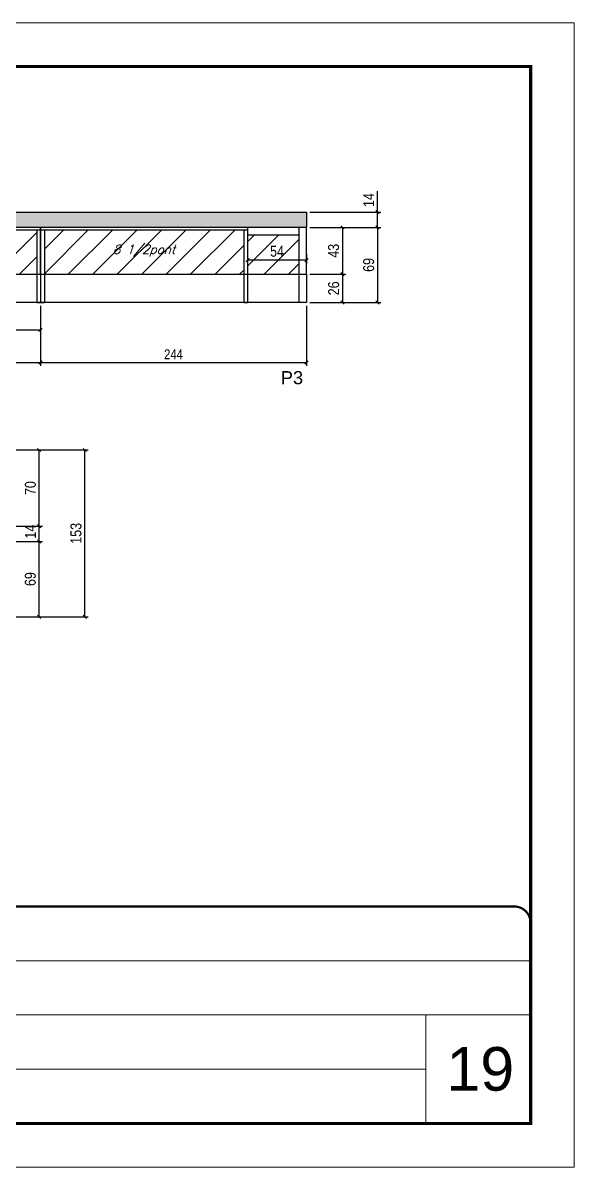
# Model space of a CAD drawing. Extents: x 3330 to 22105, y 1197 to 30204.
# Drawn here: x 17009 to 17515, y 24169 to 25219 of the extents above; entities that cross this region are included whole.
import ezdxf

# ---------------------------------------------------------------- set-up
doc = ezdxf.new("R2010")
doc.units = 0
doc.linetypes.add('CONTINUO', pattern=[0])
doc.linetypes.add('DASHED', pattern=[0.75, 0.5, -0.25])
for name, color, linetype in [('5', 5, 'Continuous'), ('COTA', 241, 'Continuous'), ('Painéis', 200, 'Continuous'), ('SARR_2.2x7', 40, 'Continuous'), ('SARR_3.5x7', 81, 'Continuous'), ('texto', 7, 'Continuous')]:
    doc.layers.add(name, color=color, linetype=linetype)
for name, color, linetype, lineweight in [('CARIMBO', 255, 'Continuous', 9), ('Folhas', 255, 'Continuous', 9), ('Hachura', 251, 'Continuous', 9), ('SARRAFO DE PRESSAO', 251, 'DASHED', 9)]:
    doc.layers.add(name, color=color, linetype=linetype, lineweight=lineweight)
doc.styles.add('ARIAL', font='arial.ttf')
doc.styles.add('COTA TECNICA', font='techl___.ttf', dxfattribs={"height": 10})
doc.styles.add('COTA TECNICA-50', font='techl___.ttf', dxfattribs={"height": 9})
doc.styles.add('Romans', font='romans.shx')
doc.styles.get("Standard").update_dxf_attribs({"font": 'arial.ttf'})
doc.dimstyles.new('COTA PAINEL-50', dxfattribs={"dimtxt": 9, "dimasz": 3, "dimexe": 3, "dimexo": 3, "dimgap": 3, "dimtad": 1, "dimdec": 1, "dimzin": 12, "dimdsep": 46, "dimtxsty": 'COTA TECNICA-50', "dimblk1": 'OBLIQUE', "dimblk2": 'OBLIQUE', "dimsah": 1, "dimcen": 0.9, "dimclrd": 4, "dimclre": 4, "dimclrt": 240, "dimadec": 1, "dimazin": 3, "dimtfac": 1, "dimtdec": 1, "dimtmove": 0, "dimatfit": 3, "dimfxl": 1, "dimtolj": 1, "dimtzin": 12, "dimarcsym": 0})
doc.dimstyles.new('PAINEL', dxfattribs={"dimtxt": 10, "dimasz": 3, "dimexe": 3, "dimexo": 3, "dimgap": 3, "dimtad": 1, "dimdec": 1, "dimzin": 12, "dimdsep": 46, "dimtxsty": 'COTA TECNICA', "dimblk1": 'OBLIQUE', "dimblk2": 'OBLIQUE', "dimsah": 1, "dimcen": 0.9, "dimclrd": 4, "dimclre": 4, "dimclrt": 240, "dimadec": 1, "dimazin": 3, "dimtfac": 1, "dimtdec": 1, "dimtmove": 0, "dimatfit": 3, "dimfxl": 1, "dimtolj": 1, "dimtzin": 12, "dimarcsym": 0})

# ---------------------------------------------------------------- blocks, each defined once
blk = doc.blocks.new('9999999999')
at = {"color": 30, "linetype": 'CONTINUO'}
for p, q in [((98564.6, 34379.6), (99584, 34379.6)), ((98564.6, 34329.8), (99488, 34329.8)), ((99584, 34329.8), (99488, 34329.8)), ((99488, 34329.8), (99488, 34230.2)), ((98564.6, 34280), (99488, 34280))]:
    blk.add_line(p, q, dxfattribs=at)
at = {"color": 30, "linetype": 'CONTINUO', "const_width": 2}
blk.add_lwpolyline([(99584, 34230.2), (99584, 34414.4, 0.414214), (99569, 34429.4), (98229, 34429.4, 0.414214), (98214, 34414.4), (98214, 34245.2, 0.414214), (98229, 34230.2), (99584, 34230.2)], format="xyb", dxfattribs=at)
at = {"layer": 'Folhas'}
blk.add_lwpolyline([(98139, 34190.2), (99624, 34190.2), (99624, 35240.2), (98139, 35240.2)], close=True, dxfattribs=at)
at = {"layer": 'Folhas', "color": 30, "const_width": 3}
blk.add_lwpolyline([(98214, 34230.2), (99584, 34230.2), (99584, 35200.2), (98214, 35200.2)], close=True, dxfattribs=at)
blk = doc.blocks.new('_Oblique')
at = {"color": 0, "linetype": 'ByBlock', "lineweight": -2}
blk.add_line((-0.5, -0.5), (0.5, 0.5), dxfattribs=at)
blk = doc.blocks.new('*D1888')
at = {"layer": 'COTA', "color": 4, "linetype": 'ByBlock', "lineweight": -2, "transparency": 16777216}
for p, q in [((17025, 24959.2), (17025, 24904.1)), ((17269, 24959.2), (17269, 24904.1)), ((17025, 24907.1), (17269, 24907.1))]:
    blk.add_line(p, q, dxfattribs=at)
at = {"layer": 'Defpoints', "color": 0, "linetype": 'ByBlock', "transparency": 16777216}
for p in [(17025, 24962.2), (17269, 24962.2), (17269, 24907.1)]:
    blk.add_point(p, dxfattribs=at)
at = {"layer": 'COTA', "color": 4, "linetype": 'ByBlock', "lineweight": -2, "transparency": 16777216, "xscale": 3, "yscale": 3, "zscale": 3, "rotation": 180}
blk.add_blockref('_Oblique', (17025, 24907.1), dxfattribs=at)
at = {"layer": 'COTA', "color": 4, "linetype": 'ByBlock', "lineweight": -2, "transparency": 16777216, "xscale": 3, "yscale": 3, "zscale": 3}
blk.add_blockref('_Oblique', (17269, 24907.1), dxfattribs=at)
at = {"layer": 'COTA', "color": 240, "linetype": 'ByBlock', "transparency": 16777216, "insert": (17147, 24914.7), "char_height": 9, "attachment_point": 5, "style": 'COTA TECNICA-50'}
blk.add_mtext('\\A1;244', dxfattribs=at)
blk = doc.blocks.new('*D1889')
at = {"layer": 'COTA', "color": 4, "linetype": 'ByBlock', "lineweight": -2, "transparency": 16777216}
for p, q in [((16761.5, 24959.2), (16761.5, 24904.1)), ((17025, 24959.2), (17025, 24904.1)), ((16761.5, 24907.1), (17025, 24907.1))]:
    blk.add_line(p, q, dxfattribs=at)
at = {"layer": 'Defpoints', "color": 0, "linetype": 'ByBlock', "transparency": 16777216}
for p in [(16761.5, 24962.2), (17025, 24962.2), (17025, 24907.1)]:
    blk.add_point(p, dxfattribs=at)
at = {"layer": 'COTA', "color": 4, "linetype": 'ByBlock', "lineweight": -2, "transparency": 16777216, "xscale": 3, "yscale": 3, "zscale": 3, "rotation": 180}
blk.add_blockref('_Oblique', (16761.5, 24907.1), dxfattribs=at)
at = {"layer": 'COTA', "color": 4, "linetype": 'ByBlock', "lineweight": -2, "transparency": 16777216, "xscale": 3, "yscale": 3, "zscale": 3}
blk.add_blockref('_Oblique', (17025, 24907.1), dxfattribs=at)
at = {"layer": 'COTA', "color": 240, "linetype": 'ByBlock', "transparency": 16777216, "insert": (16893.3, 24915.4), "char_height": 10, "attachment_point": 5, "style": 'COTA TECNICA'}
blk.add_mtext('\\A1;263.5', dxfattribs=at)
blk = doc.blocks.new('*D1890')
at = {"layer": 'COTA', "color": 4, "lineweight": -2, "transparency": 16777216}
for p, q in [((17215, 25006.7), (17215, 24998)), ((17269, 25001), (17215, 25001)), ((17269, 25006.7), (17269, 24998))]:
    blk.add_line(p, q, dxfattribs=at)
at = {"layer": 'Defpoints', "color": 0, "transparency": 16777216}
for p in [(17215, 25009.7), (17215, 25001), (17269, 25009.7)]:
    blk.add_point(p, dxfattribs=at)
at = {"layer": 'COTA', "color": 4, "lineweight": -2, "transparency": 16777216, "xscale": 3, "yscale": 3, "zscale": 3, "rotation": 180}
blk.add_blockref('_Oblique', (17215, 25001), dxfattribs=at)
at = {"layer": 'COTA', "color": 4, "lineweight": -2, "transparency": 16777216, "xscale": 3, "yscale": 3, "zscale": 3}
blk.add_blockref('_Oblique', (17269, 25001), dxfattribs=at)
at = {"layer": 'COTA', "color": 240, "transparency": 16777216, "insert": (17242, 25009.2), "char_height": 10, "attachment_point": 5, "style": 'COTA TECNICA'}
blk.add_mtext('\\A1;54', dxfattribs=at)
blk = doc.blocks.new('*D1894')
at = {"layer": 'COTA', "color": 4, "linetype": 'ByBlock', "lineweight": -2, "transparency": 16777216}
for p, q in [((17272, 25031.2), (17305.1, 25031.2)), ((17302.1, 25031.2), (17302.1, 24988.2)), ((17272, 24988.2), (17305.1, 24988.2))]:
    blk.add_line(p, q, dxfattribs=at)
at = {"layer": 'Defpoints', "color": 0, "linetype": 'ByBlock', "transparency": 16777216}
for p in [(17269, 25031.2), (17269, 24988.2), (17302.1, 24988.2)]:
    blk.add_point(p, dxfattribs=at)
at = {"layer": 'COTA', "color": 4, "linetype": 'ByBlock', "lineweight": -2, "transparency": 16777216, "xscale": 3, "yscale": 3, "zscale": 3}
for p, rotation in [((17302.1, 25031.2), 90), ((17302.1, 24988.2), 270)]:
    blk.add_blockref('_Oblique', p, dxfattribs=dict(at, rotation=rotation))
at = {"layer": 'COTA', "color": 240, "linetype": 'ByBlock', "transparency": 16777216, "insert": (17293.9, 25009.7), "char_height": 10, "attachment_point": 5, "rotation": 90, "style": 'COTA TECNICA'}
blk.add_mtext('\\A1;43', dxfattribs=at)
blk = doc.blocks.new('*D1899')
at = {"layer": 'COTA', "color": 4, "lineweight": -2, "transparency": 16777216}
for p, q in [((16903, 24959.2), (16903, 24934)), ((17025, 24959.2), (17025, 24934)), ((16903, 24937), (17025, 24937))]:
    blk.add_line(p, q, dxfattribs=at)
at = {"layer": 'Defpoints', "color": 0, "transparency": 16777216}
for p in [(16903, 24962.2), (17025, 24962.2), (17025, 24937)]:
    blk.add_point(p, dxfattribs=at)
at = {"layer": 'COTA', "color": 4, "lineweight": -2, "transparency": 16777216, "xscale": 3, "yscale": 3, "zscale": 3, "rotation": 180}
blk.add_blockref('_Oblique', (16903, 24937), dxfattribs=at)
at = {"layer": 'COTA', "color": 4, "lineweight": -2, "transparency": 16777216, "xscale": 3, "yscale": 3, "zscale": 3}
blk.add_blockref('_Oblique', (17025, 24937), dxfattribs=at)
at = {"layer": 'COTA', "color": 240, "transparency": 16777216, "insert": (16964, 24945.1), "char_height": 10, "attachment_point": 5, "style": 'COTA TECNICA'}
blk.add_mtext('\\A1;122', dxfattribs=at)
blk = doc.blocks.new('*D1906')
at = {"layer": 'COTA', "color": 4, "linetype": 'ByBlock', "lineweight": -2, "transparency": 16777216}
for p, q in [((16964, 24756.9), (17026.9, 24756.9)), ((17023.9, 24742.9), (17023.9, 24756.9)), ((16964, 24742.9), (17026.9, 24742.9))]:
    blk.add_line(p, q, dxfattribs=at)
at = {"layer": 'Defpoints', "color": 0, "linetype": 'ByBlock', "transparency": 16777216}
for p in [(16961, 24756.9), (17023.9, 24756.9), (16961, 24742.9)]:
    blk.add_point(p, dxfattribs=at)
at = {"layer": 'COTA', "color": 4, "linetype": 'ByBlock', "lineweight": -2, "transparency": 16777216, "xscale": 3, "yscale": 3, "zscale": 3}
for p, rotation in [((17023.9, 24756.9), 90), ((17023.9, 24742.9), 270)]:
    blk.add_blockref('_Oblique', p, dxfattribs=dict(at, rotation=rotation))
at = {"layer": 'COTA', "color": 240, "linetype": 'ByBlock', "transparency": 16777216, "insert": (17015.8, 24751.9), "char_height": 10, "attachment_point": 5, "rotation": 90, "style": 'COTA TECNICA'}
blk.add_mtext('\\A1;14', dxfattribs=at)
blk = doc.blocks.new('*D1924')
at = {"layer": 'COTA', "color": 4, "lineweight": -2, "transparency": 16777216}
for p, q in [((16964, 24826.9), (17026.9, 24826.9)), ((17023.9, 24756.9), (17023.9, 24826.9)), ((16964, 24756.9), (17026.9, 24756.9))]:
    blk.add_line(p, q, dxfattribs=at)
at = {"layer": 'Defpoints', "color": 0, "transparency": 16777216}
for p in [(16961, 24826.9), (17023.9, 24826.9), (16961, 24756.9)]:
    blk.add_point(p, dxfattribs=at)
at = {"layer": 'COTA', "color": 4, "lineweight": -2, "transparency": 16777216, "xscale": 3, "yscale": 3, "zscale": 3}
for p, rotation in [((17023.9, 24826.9), 90), ((17023.9, 24756.9), 270)]:
    blk.add_blockref('_Oblique', p, dxfattribs=dict(at, rotation=rotation))
at = {"layer": 'COTA', "color": 240, "transparency": 16777216, "insert": (17015.8, 24791.9), "char_height": 10, "attachment_point": 5, "rotation": 90, "style": 'COTA TECNICA'}
blk.add_mtext('\\A1;70', dxfattribs=at)
blk = doc.blocks.new('*D1908')
at = {"layer": 'COTA', "color": 4, "lineweight": -2, "transparency": 16777216}
for p, q in [((16964, 24826.9), (17068.8, 24826.9)), ((17065.8, 24673.9), (17065.8, 24826.9)), ((16931, 24673.9), (17068.8, 24673.9))]:
    blk.add_line(p, q, dxfattribs=at)
at = {"layer": 'Defpoints', "color": 0, "transparency": 16777216}
for p in [(16961, 24826.9), (17065.8, 24826.9), (16928, 24673.9)]:
    blk.add_point(p, dxfattribs=at)
at = {"layer": 'COTA', "color": 4, "lineweight": -2, "transparency": 16777216, "xscale": 3, "yscale": 3, "zscale": 3}
for p, rotation in [((17065.8, 24826.9), 90), ((17065.8, 24673.9), 270)]:
    blk.add_blockref('_Oblique', p, dxfattribs=dict(at, rotation=rotation))
at = {"layer": 'COTA', "color": 240, "transparency": 16777216, "insert": (17057.6, 24750.4), "char_height": 10, "attachment_point": 5, "rotation": 90, "style": 'COTA TECNICA'}
blk.add_mtext('\\A1;153', dxfattribs=at)
blk = doc.blocks.new('*D1917')
at = {"layer": 'COTA', "color": 4, "lineweight": -2, "transparency": 16777216}
for p, q in [((17272, 24988.2), (17305.1, 24988.2)), ((17302.1, 24988.2), (17302.1, 24962.2)), ((17272, 24962.2), (17305.1, 24962.2))]:
    blk.add_line(p, q, dxfattribs=at)
at = {"layer": 'Defpoints', "color": 0, "transparency": 16777216}
for p in [(17269, 24988.2), (17269, 24962.2), (17302.1, 24962.2)]:
    blk.add_point(p, dxfattribs=at)
at = {"layer": 'COTA', "color": 4, "lineweight": -2, "transparency": 16777216, "xscale": 3, "yscale": 3, "zscale": 3}
for p, rotation in [((17302.1, 24988.2), 90), ((17302.1, 24962.2), 270)]:
    blk.add_blockref('_Oblique', p, dxfattribs=dict(at, rotation=rotation))
at = {"layer": 'COTA', "color": 240, "transparency": 16777216, "insert": (17294, 24975.2), "char_height": 10, "attachment_point": 5, "rotation": 90, "style": 'COTA TECNICA'}
blk.add_mtext('\\A1;26', dxfattribs=at)
blk = doc.blocks.new('*D1918')
at = {"layer": 'COTA', "color": 4, "lineweight": -2, "transparency": 16777216}
for p, q in [((17272, 25031.2), (17337.2, 25031.2)), ((17334.2, 25031.2), (17334.2, 24962.2)), ((17272, 24962.2), (17337.2, 24962.2))]:
    blk.add_line(p, q, dxfattribs=at)
at = {"layer": 'Defpoints', "color": 0, "transparency": 16777216}
for p in [(17269, 25031.2), (17269, 24962.2), (17334.2, 24962.2)]:
    blk.add_point(p, dxfattribs=at)
at = {"layer": 'COTA', "color": 4, "lineweight": -2, "transparency": 16777216, "xscale": 3, "yscale": 3, "zscale": 3}
for p, rotation in [((17334.2, 25031.2), 90), ((17334.2, 24962.2), 270)]:
    blk.add_blockref('_Oblique', p, dxfattribs=dict(at, rotation=rotation))
at = {"layer": 'COTA', "color": 240, "transparency": 16777216, "insert": (17326.1, 24996.7), "char_height": 10, "attachment_point": 5, "rotation": 90, "style": 'COTA TECNICA'}
blk.add_mtext('\\A1;69', dxfattribs=at)
blk = doc.blocks.new('*D1881')
at = {"layer": 'COTA', "color": 4, "lineweight": -2, "transparency": 16777216}
for p, q in [((16964, 24742.9), (17026.9, 24742.9)), ((17023.9, 24673.9), (17023.9, 24742.9)), ((16931, 24673.9), (17026.9, 24673.9))]:
    blk.add_line(p, q, dxfattribs=at)
at = {"layer": 'Defpoints', "color": 0, "transparency": 16777216}
for p in [(16961, 24742.9), (17023.9, 24742.9), (16928, 24673.9)]:
    blk.add_point(p, dxfattribs=at)
at = {"layer": 'COTA', "color": 4, "lineweight": -2, "transparency": 16777216, "xscale": 3, "yscale": 3, "zscale": 3}
for p, rotation in [((17023.9, 24742.9), 90), ((17023.9, 24673.9), 270)]:
    blk.add_blockref('_Oblique', p, dxfattribs=dict(at, rotation=rotation))
at = {"layer": 'COTA', "color": 240, "transparency": 16777216, "insert": (17015.7, 24708.4), "char_height": 10, "attachment_point": 5, "rotation": 90, "style": 'COTA TECNICA'}
blk.add_mtext('\\A1;69', dxfattribs=at)
blk = doc.blocks.new('*D1914')
at = {"layer": 'COTA', "color": 4, "lineweight": -2, "transparency": 16777216}
for p, q in [((17334.2, 25045.2), (17334.2, 25064.3)), ((17272, 25045.2), (17337.2, 25045.2)), ((17334.2, 25031.2), (17334.2, 25045.2)), ((17272, 25031.2), (17337.2, 25031.2))]:
    blk.add_line(p, q, dxfattribs=at)
at = {"layer": 'Defpoints', "color": 0, "transparency": 16777216}
for p in [(17269, 25045.2), (17334.2, 25045.2), (17269, 25031.2)]:
    blk.add_point(p, dxfattribs=at)
at = {"layer": 'COTA', "color": 4, "lineweight": -2, "transparency": 16777216, "xscale": 3, "yscale": 3, "zscale": 3}
for p, rotation in [((17334.2, 25045.2), 90), ((17334.2, 25031.2), 270)]:
    blk.add_blockref('_Oblique', p, dxfattribs=dict(at, rotation=rotation))
at = {"layer": 'COTA', "color": 240, "transparency": 16777216, "insert": (17326.1, 25056.2), "char_height": 10, "attachment_point": 5, "rotation": 90, "style": 'COTA TECNICA'}
blk.add_mtext('\\A1;14', dxfattribs=at)

msp = doc.modelspace()

# ---------------------------------------------------------------- hatches: boundary and pattern name
at = {"layer": 'COTA'}
h = msp.add_hatch(dxfattribs=at)
h.set_pattern_fill('AR-CONC', color=256, scale=0.03)
h.paths.add_polyline_path([(16761.54, 25031.18), (17025.04, 25031.18), (17269.04, 25031.18), (17269.04, 25045.18), (16775.04, 25045.18), (16473.04, 25045.18), (16229.04, 25045.18), (16229.04, 25031.18), (16473.04, 25031.18), (16736.54, 25031.18), (16736.54, 24962.18), (16761.54, 24962.18)])
at = {"layer": 'Hachura', "linetype": 'ByBlock'}
h = msp.add_hatch(dxfattribs=at)
h.set_pattern_fill('ANSI31', color=256, scale=5)
h.set_pattern_definition([(45, (1585, 1148.575), (-11.22532, 11.22532), [])])
h.paths.add_polyline_path([(16469.54, 25112.98), (16247.54, 25112.98), (16247.54, 25045.18), (16469.54, 25045.18)])
h.paths.add_polyline_path([(16713.54, 25045.18), (16713.54, 25112.98), (16476.54, 25112.98), (16476.54, 25045.18)])
h.paths.add_polyline_path([(16469.54, 24988.18), (16469.54, 25028.98), (16286.54, 25028.98), (16286.54, 24988.18)])
h.paths.add_polyline_path([(16283.04, 24988.18), (16283.04, 25024.18), (16236.04, 25024.18), (16236.04, 24988.18)])
h.paths.add_polyline_path([(16614.54, 24988.18), (16614.54, 25028.98), (16476.54, 25028.98), (16476.54, 24988.18)])
h.paths.add_polyline_path([(16718.04, 24988.18), (16718.04, 25028.98), (16614.54, 25028.98), (16614.54, 24988.18)])
h.paths.add_polyline_path([(16903.04, 24988.18), (16903.04, 25028.98), (16780.04, 25028.98), (16780.04, 24988.18)])
h.paths.add_polyline_path([(17021.54, 24988.18), (17021.54, 25028.98), (16903.04, 25028.98), (16903.04, 24988.18)])
h.paths.add_polyline_path([(17211.54, 24988.18), (17211.54, 25028.98), (17028.54, 25028.98), (17028.54, 24988.18)])
h.paths.add_polyline_path([(17262.04, 24988.18), (17262.04, 25024.18), (17215.04, 25024.18), (17215.04, 24988.18)])
h.paths.add_polyline_path([(16756.54, 25112.98), (16740.42, 25112.98), (16740.42, 25045.18), (16756.54, 25045.18)])
h.paths.add_polyline_path([(16740.42, 25112.98), (16736.92, 25112.98), (16736.92, 25045.18), (16740.42, 25045.18)])
h.paths.add_polyline_path([(16736.92, 25112.98), (16720.54, 25112.98), (16720.54, 25045.18), (16736.92, 25045.18)])

# ---------------------------------------------------------------- linework, layer by layer
at = {"layer": 'COTA'}
for p, q in [((16775.04, 25045.18), (17269.04, 25045.18)), ((17269.04, 25045.18), (17269.04, 25031.18))]:
    msp.add_line(p, q, dxfattribs=at)
at = {"layer": 'COTA', "linetype": 'ByBlock'}
for p, q in [((17025.04, 24988.18), (17025.04, 24962.18)), ((17021.54, 24962.18), (17028.54, 24962.18)), ((17211.54, 24962.18), (17215.04, 24962.18))]:
    msp.add_line(p, q, dxfattribs=at)
at = {"layer": 'Painéis', "linetype": 'Continuous'}
msp.add_line((17025.04, 24988.18), (17025.04, 25031.18), dxfattribs=at)
for points in [[(17025.04, 25031.18), (16761.54, 25031.18), (16761.54, 24988.18), (17025.04, 24988.18)], [(17269.04, 25031.18), (17025.04, 25031.18), (17025.04, 24988.18), (17269.04, 24988.18)], [(16761.54, 24988.18), (17269.04, 24988.18), (17269.04, 24962.18), (16761.54, 24962.18)]]:
    msp.add_lwpolyline(points, close=True, dxfattribs=at)
at = {"layer": 'SARR_2.2x7', "linetype": 'Continuous'}
for p, q in [((16776.54, 25028.98), (17025.04, 25028.98)), ((17025.04, 25028.98), (17215.04, 25028.98)), ((17215.04, 25024.18), (17262.04, 25024.18)), ((17262.04, 25031.18), (17262.04, 24988.18)), ((17262.04, 24988.18), (17262.04, 24962.18))]:
    msp.add_line(p, q, dxfattribs=at)
at = {"layer": 'SARR_3.5x7'}
for p, q in [((17021.54, 25028.98), (17021.54, 24962.18)), ((17028.54, 25028.98), (17028.54, 24962.18)), ((17211.54, 25028.98), (17211.54, 24962.18)), ((17215.04, 25031.18), (17215.04, 24962.18))]:
    msp.add_line(p, q, dxfattribs=at)

# ---------------------------------------------------------------- block references
at = {"layer": 'SARRAFO DE PRESSAO', "color": 6, "linetype": 'ByBlock'}
msp.add_blockref('9999999999', (-82109.42, -10021.38), dxfattribs=at)

# ---------------------------------------------------------------- texts
at = {"layer": '5', "linetype": 'Continuous'}
msp.add_text('P3', height=12, rotation=359.99996, dxfattribs=at).set_placement((17245.43, 24887.24))
at = {"layer": 'CARIMBO', "style": 'ARIAL'}
msp.add_text('19', height=40, dxfattribs=at).set_placement((17397.42, 24238.97))
at = {"layer": 'texto', "color": 2, "insert": (17120.04, 25009.68), "char_height": 8, "attachment_point": 5, "style": 'Romans'}
msp.add_mtext('{\\Q19;\\C256;8 1/2pont}', dxfattribs=at)

# ---------------------------------------------------------------- dimensions: what is measured, and where the dimension line sits
at = {"layer": 'COTA'}
for base, p1, p2, angle, picture, middle in [((17334.18, 25045.18), (17269.04, 25031.18), (17269.04, 25045.18), 90, '*D1914', (17326.11, 25056.24)), ((17334.18, 24962.18), (17269.04, 25031.18), (17269.04, 24962.18), 90, '*D1918', (17326.05, 24996.68)), ((17215.04, 25001.05), (17269.04, 25009.68), (17215.04, 25009.68), 180, '*D1890', (17242.04, 25009.16)), ((17302.13, 24962.18), (17269.04, 24988.18), (17269.04, 24962.18), 90, '*D1917', (17294.03, 24975.18)), ((17065.81, 24826.86), (16928.04, 24673.86), (16961.04, 24826.86), 90, '*D1908', (17057.59, 24750.36)), ((17023.86, 24826.86), (16961.04, 24756.86), (16961.04, 24826.86), 90, '*D1924', (17015.76, 24791.86)), ((17023.86, 24742.86), (16928.04, 24673.86), (16961.04, 24742.86), 90, '*D1881', (17015.73, 24708.36))]:
    dim = msp.add_linear_dim(base=base, p1=p1, p2=p2, angle=angle, dimstyle='PAINEL', dxfattribs=at)
    dim.commit()
    dim.dimension.update_dxf_attribs({"geometry": picture, "text_midpoint": middle})
at = {"layer": 'COTA', "linetype": 'ByBlock'}
for base, p1, p2, angle, picture, middle in [((17302.13, 24988.18), (17269.04, 25031.18), (17269.04, 24988.18), 90, '*D1894', (17293.92, 25009.68)), ((17025.04, 24907.14), (16761.54, 24962.18), (17025.04, 24962.18), 180, '*D1889', (16893.29, 24915.35))]:
    dim = msp.add_linear_dim(base=base, p1=p1, p2=p2, angle=angle, dimstyle='PAINEL', dxfattribs=at)
    dim.commit()
    dim.dimension.update_dxf_attribs({"geometry": picture, "text_midpoint": middle})
at = {"layer": 'COTA'}
dim = msp.add_linear_dim(base=(17025.04, 24937.04), p1=(16903.04, 24962.18), p2=(17025.04, 24962.18), dimstyle='PAINEL', override={"dimtmove": 1}, dxfattribs=at)
dim.commit()
dim.dimension.update_dxf_attribs({"geometry": '*D1899', "text_midpoint": (16964.04, 24945.1)})
at = {"layer": 'COTA', "linetype": 'ByBlock'}
dim = msp.add_linear_dim(base=(17269.04, 24907.14), p1=(17025.04, 24962.18), p2=(17269.04, 24962.18), dimstyle='COTA PAINEL-50', override={"dimarcsym": 1}, dxfattribs=at)
dim.commit()
dim.dimension.update_dxf_attribs({"geometry": '*D1888', "text_midpoint": (17147.04, 24914.7)})
dim = msp.add_linear_dim(base=(17023.86, 24756.86), p1=(16961.04, 24742.86), p2=(16961.04, 24756.86), angle=90, dimstyle='PAINEL', dxfattribs=at)
dim.commit()
dim.dimension.update_dxf_attribs({"geometry": '*D1906', "text_midpoint": (17023.86, 24751.86), "dimtype": 160})

doc.saveas('drawing.dxf')
